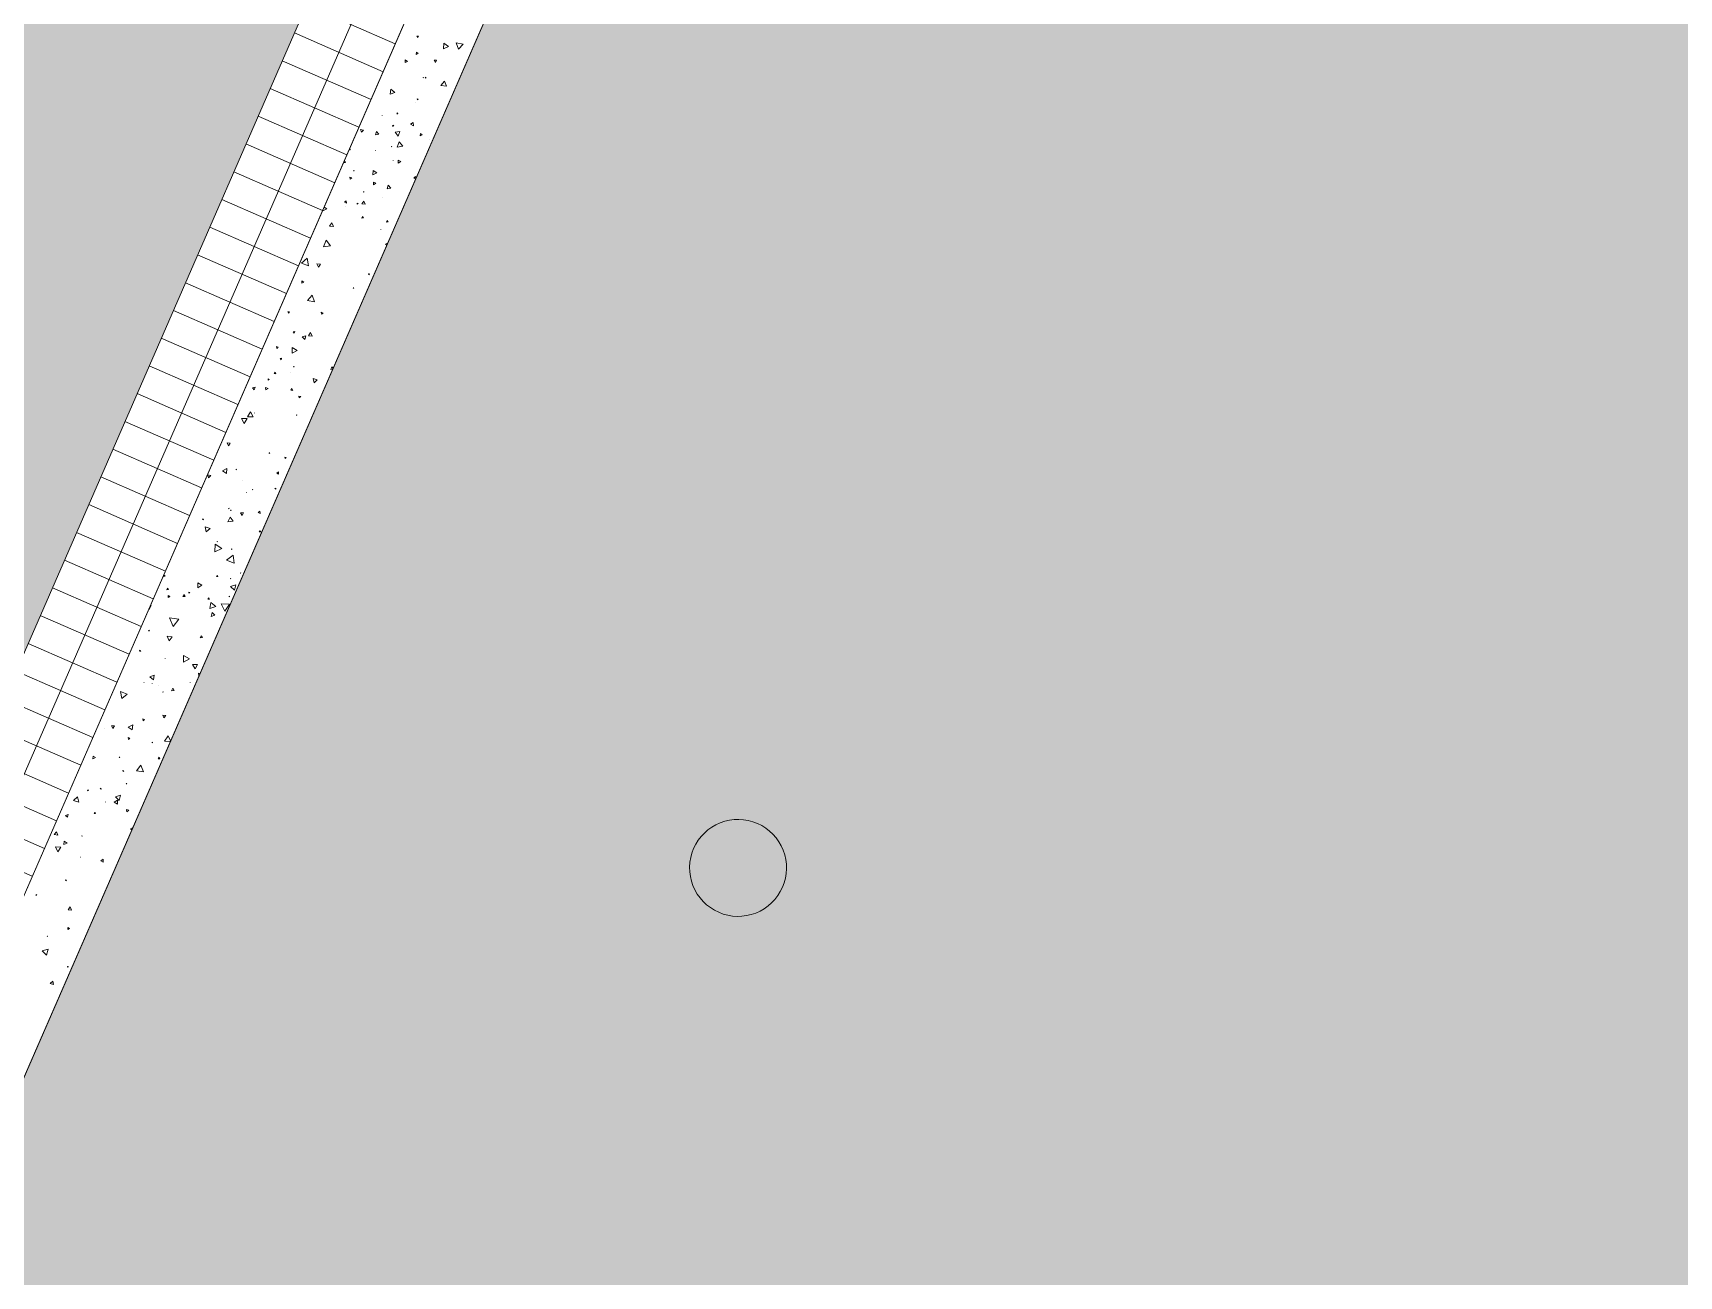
# Model space of a CAD drawing. Header units: millimetres. Extents: x -99530 to 1067232, y -97212 to 137997.
# Drawn here: x 76674 to 80073, y -26868 to -24301 of the extents above; entities that cross this region are included whole.
import ezdxf

# ---------------------------------------------------------------- set-up
doc = ezdxf.new("R2010")
doc.units = ezdxf.units.MM
doc.header["$MEASUREMENT"] = 0
for name, color, linetype, lineweight in [('New_A-20-M_Hard_Landscape-Phase 1_Pen_No__1', 7, 'Continuous', 13), ('New_A-20-M_Hard_Landscape-Phase 1_Pen_No__101', 252, 'Continuous', 15), ('New_A-20-M_Hard_Landscape-Phase 1_Pen_No__85', 8, 'Continuous', 20)]:
    doc.layers.add(name, color=color, linetype=linetype, lineweight=lineweight)
doc.layers.add('New_A-20-M_Hard_Landscape-Phase 1_Pen_No__142', color=7, linetype='Continuous', lineweight=0, true_color=0xeeeeee)
doc.layers.add('New_A-20-M_Hard_Landscape-Phase 1_Pen_No__224', color=7, linetype='Continuous', lineweight=13, true_color=0x2f8986)

# ---------------------------------------------------------------- blocks, each defined once
blk = doc.blocks.new('*X178')
at = {"layer": 'New_A-20-M_Hard_Landscape-Phase 1_Pen_No__101', "linetype": 'Continuous'}
for p, q in [((77469.9, -24307.8), (77466.7, -24307.5)), ((77466.7, -24307.5), (77468.1, -24310.4)), ((77468.1, -24310.4), (77469.9, -24307.8)), ((77522.8, -24322.2), (77521.7, -24334)), ((77521.7, -24334), (77532.4, -24329.1)), ((77532.4, -24329.1), (77522.8, -24322.2)), ((77548.3, -24321.3), (77552.8, -24334.7)), ((77562.2, -24324.1), (77548.3, -24321.3)), ((77552.8, -24334.7), (77562.2, -24324.1)), ((77442.9, -24356.8), (77442.6, -24362)), ((77442.6, -24362), (77447.3, -24359.7)), ((77447.3, -24359.7), (77442.9, -24356.8)), ((77466.1, -24340.7), (77465.6, -24345.2)), ((77465.6, -24345.2), (77469.7, -24343.4)), ((77469.7, -24343.4), (77466.1, -24340.7)), ((77507.6, -24357), (77502.3, -24357.4)), ((77502.3, -24357.4), (77505.4, -24361.7)), ((77505.4, -24361.7), (77507.6, -24357)), ((77480.5, -24393.1), (77479.8, -24393.1)), ((77479.8, -24393.1), (77480.2, -24393.7)), ((77480.2, -24393.7), (77480.5, -24393.1)), ((77485.2, -24392.6), (77484.1, -24393.9)), ((77484.1, -24393.9), (77485.7, -24394.1)), ((77485.7, -24394.1), (77485.2, -24392.6)), ((77523.6, -24400.7), (77516.7, -24409.7)), ((77527.9, -24411.2), (77523.6, -24400.7)), ((77413.4, -24416.8), (77411.5, -24427.3)), ((77411.5, -24427.3), (77421.5, -24423.8)), ((77421.5, -24423.8), (77413.4, -24416.8)), ((77469.6, -24437.4), (77467.7, -24436.8)), ((77467.7, -24436.8), (77468.2, -24438.8)), ((77468.2, -24438.8), (77469.6, -24437.4)), ((77516.7, -24409.7), (77527.9, -24411.2)), ((77395.5, -24470.9), (77394.9, -24470.7)), ((77394.9, -24470.7), (77395, -24471.3)), ((77395, -24471.3), (77395.5, -24470.9)), ((77426.7, -24466.2), (77425.7, -24467.7)), ((77425.7, -24467.7), (77427.4, -24467.8)), ((77427.4, -24467.8), (77426.7, -24466.2)), ((77464.2, -24445.4), (77464.1, -24445.4)), ((77464.1, -24445.4), (77464.2, -24445.5)), ((77464.2, -24445.5), (77464.2, -24445.4)), ((77350.8, -24500.1), (77352.5, -24505.7)), ((77356.4, -24501.5), (77350.8, -24500.1)), ((77352.5, -24505.7), (77356.4, -24501.5)), ((77383.8, -24504.6), (77381.5, -24511.4)), ((77388.5, -24510.1), (77383.8, -24504.6)), ((77419.1, -24491.5), (77416.5, -24491.8)), ((77416.5, -24491.8), (77418.1, -24494)), ((77418.1, -24494), (77419.1, -24491.5)), ((77431.9, -24504.5), (77421.8, -24506.1)), ((77421.8, -24506.1), (77428.2, -24514.1)), ((77428.2, -24514.1), (77431.9, -24504.5)), ((77459.4, -24485.6), (77453.6, -24489.6)), ((77453.6, -24489.6), (77460, -24492.6)), ((77460, -24492.6), (77459.4, -24485.6)), ((77327.3, -24541.4), (77328.8, -24542.1)), ((77328.8, -24542.1), (77328.5, -24538.6)), ((77381.5, -24511.4), (77388.5, -24510.1)), ((77414.5, -24535.4), (77414.6, -24536)), ((77415.1, -24535.6), (77414.5, -24535.4)), ((77414.6, -24536), (77415.1, -24535.6)), ((77430.2, -24525.7), (77426, -24536.8)), ((77426, -24536.8), (77437.8, -24534.9)), ((77437.8, -24534.9), (77430.2, -24525.7)), ((77474.2, -24508.8), (77473.7, -24513.6)), ((77473.7, -24513.6), (77478.1, -24511.7)), ((77478.1, -24511.7), (77474.2, -24508.8)), ((77492.3, -24520.4), (77492.3, -24520.5)), ((77492.3, -24520.5), (77492.4, -24520.4)), ((77492.4, -24520.4), (77492.3, -24520.4)), ((77318, -24566.1), (77316.6, -24568.8)), ((77316.6, -24568.8), (77319.6, -24568.7)), ((77319.6, -24568.7), (77318, -24566.1)), ((77382, -24543.6), (77381.7, -24543.8)), ((77381.7, -24543.8), (77382, -24544)), ((77382, -24544), (77382, -24543.6)), ((77417.8, -24564.7), (77417.6, -24564.8)), ((77417.6, -24564.8), (77417.7, -24564.9)), ((77417.7, -24564.9), (77417.8, -24564.7)), ((77433.9, -24566.7), (77428.3, -24563.4)), ((77428.3, -24563.4), (77428.3, -24569.9)), ((77428.3, -24569.9), (77433.9, -24566.7)), ((77328.3, -24598.7), (77329, -24603.1)), ((77332.5, -24600.2), (77328.3, -24598.7)), ((77329, -24603.1), (77332.5, -24600.2)), ((77337, -24584.8), (77336.2, -24585.5)), ((77336.2, -24585.5), (77337.2, -24585.9)), ((77337.2, -24585.9), (77337, -24584.8)), ((77376.3, -24584.7), (77375.7, -24594.2)), ((77375.7, -24594.2), (77384.2, -24590)), ((77384.2, -24590), (77376.3, -24584.7)), ((77382.1, -24611.3), (77377, -24609)), ((77377, -24609), (77377.5, -24614.5)), ((77464, -24597.6), (77460.4, -24600.7)), ((77460.4, -24600.7), (77464.5, -24602.1)), ((77464.8, -24601.4), (77464, -24597.6)), ((77357.6, -24628.7), (77356.6, -24628.8)), ((77356.6, -24628.8), (77357.2, -24629.7)), ((77357.2, -24629.7), (77357.6, -24628.7)), ((77377.5, -24614.5), (77382.1, -24611.3)), ((77395.2, -24640.5), (77395.3, -24640.8)), ((77395.5, -24640.6), (77395.2, -24640.5)), ((77395.3, -24640.8), (77395.5, -24640.6)), ((77407.7, -24615.6), (77405.3, -24623.2)), ((77405.3, -24623.2), (77413.1, -24621.5)), ((77413.1, -24621.5), (77407.7, -24615.6)), ((77272.8, -24668.1), (77281, -24664.2)), ((77273, -24665.9), (77272.8, -24668.1)), ((77281, -24664.2), (77275.4, -24660.4)), ((77321, -24647.8), (77317.2, -24650.3)), ((77317.2, -24650.3), (77321.3, -24652.4)), ((77319.1, -24659.4), (77318.8, -24659.5)), ((77318.8, -24659.5), (77319, -24659.7)), ((77319, -24659.7), (77319.1, -24659.4)), ((77321.3, -24652.4), (77321, -24647.8)), ((77345.4, -24653.3), (77343.5, -24652.6)), ((77343.5, -24652.6), (77343.8, -24654.6)), ((77343.8, -24654.6), (77345.4, -24653.3)), ((77357.1, -24648.3), (77353.2, -24653.8)), ((77353.2, -24653.8), (77360, -24654.4)), ((77360, -24654.4), (77357.1, -24648.3)), ((77291, -24692.9), (77286.2, -24699.7)), ((77286.2, -24699.7), (77294.5, -24700.5)), ((77294.5, -24700.5), (77291, -24692.9)), ((77354.6, -24679.9), (77353, -24683.2)), ((77353, -24683.2), (77356.6, -24682.9)), ((77356.6, -24682.9), (77354.6, -24679.9)), ((77392.6, -24706.3), (77392.5, -24706.7)), ((77392.5, -24706.7), (77392.8, -24706.6)), ((77392.8, -24706.6), (77392.6, -24706.3)), ((77405.8, -24688.3), (77404.3, -24691.5)), ((77404.3, -24691.5), (77407.8, -24691.2)), ((77407.8, -24691.2), (77405.8, -24688.3)), ((77279.6, -24729.1), (77274.1, -24742.8)), ((77274.1, -24742.8), (77288.8, -24740.7)), ((77288.8, -24740.7), (77279.6, -24729.1)), ((77406.3, -24735.4), (77401.9, -24737.2)), ((77401.9, -24737.2), (77404.6, -24739.3)), ((77240.5, -24766.1), (77228.6, -24776.4)), ((77228.6, -24776.4), (77243.4, -24781.6)), ((77243.4, -24781.6), (77240.5, -24766.1)), ((77260.4, -24777.8), (77263.9, -24784.6)), ((77268.1, -24778.2), (77260.4, -24777.8)), ((77263.9, -24784.6), (77268.1, -24778.2)), ((77229.4, -24812.9), (77229.2, -24817.7)), ((77233.4, -24815.5), (77229.4, -24812.9)), ((77369.1, -24798.7), (77367.1, -24798.2)), ((77367.1, -24798.2), (77367.7, -24800.2)), ((77367.7, -24800.2), (77369.1, -24798.7)), ((77229.2, -24817.7), (77233.4, -24815.5)), ((77250.7, -24842.7), (77241.1, -24853.4)), ((77255.2, -24856.3), (77250.7, -24842.7)), ((77336.2, -24826.4), (77335.3, -24827.8)), ((77335.3, -24827.8), (77337, -24827.8)), ((77337, -24827.8), (77336.2, -24826.4)), ((77200.3, -24876.6), (77201.9, -24879.6)), ((77203.7, -24876.6), (77200.3, -24876.6)), ((77201.9, -24879.6), (77203.7, -24876.6)), ((77241.1, -24853.4), (77255.2, -24856.3)), ((77269.4, -24877.7), (77270, -24882)), ((77273.4, -24879.3), (77269.4, -24877.7)), ((77270, -24882), (77273.4, -24879.3)), ((77180.2, -24950), (77176.8, -24948.7)), ((77176.8, -24948.7), (77177.4, -24952.4)), ((77214.7, -24917.3), (77211.1, -24917.9)), ((77211.1, -24917.9), (77213.3, -24920.7)), ((77213.3, -24920.7), (77214.7, -24917.3)), ((77237.3, -24926.1), (77229.8, -24928.4)), ((77229.8, -24928.4), (77235.5, -24933.7)), ((77235.5, -24933.7), (77237.3, -24926.1)), ((77247.4, -24919.7), (77243, -24926.2)), ((77243, -24926.2), (77250.8, -24926.8)), ((77250.8, -24926.8), (77247.4, -24919.7)), ((77177.4, -24952.4), (77180.2, -24950)), ((77187.4, -24972.7), (77184.4, -24973.4)), ((77184.4, -24973.4), (77186.5, -24975.7)), ((77186.5, -24975.7), (77187.4, -24972.7)), ((77209.4, -24950.7), (77209.3, -24962.4)), ((77209.3, -24962.4), (77219.5, -24956.7)), ((77219.5, -24956.7), (77209.4, -24950.7)), ((77159.9, -25015.1), (77159.5, -25017.9)), ((77159.5, -25017.9), (77162.1, -25016.9)), ((77162.1, -25016.9), (77159.9, -25015.1)), ((77174.4, -25001.6), (77172, -25004.2)), ((77172, -25004.2), (77175.5, -25004.9)), ((77175.5, -25004.9), (77174.4, -25001.6)), ((77205.7, -25001.6), (77205.6, -25001.7)), ((77205.6, -25001.7), (77205.8, -25001.7)), ((77205.8, -25001.7), (77205.7, -25001.6)), ((77213.8, -24989.5), (77212.2, -24989.6)), ((77212.2, -24989.6), (77213.1, -24991)), ((77213.1, -24991), (77213.8, -24989.5)), ((77261.1, -25017.1), (77252.6, -25014.5)), ((77252.6, -25014.5), (77254.7, -25023.2)), ((77254.7, -25023.2), (77261.1, -25017.1)), ((77291, -24990.6), (77289, -24995.8)), ((77289, -24995.8), (77293.1, -24995.2)), ((77293.7, -24993.8), (77291, -24990.6)), ((77132.9, -25032.5), (77127.3, -25033.8)), ((77127.3, -25033.8), (77131.2, -25038)), ((77131.2, -25038), (77132.9, -25032.5)), ((77159.5, -25035), (77154.5, -25032.8)), ((77154.5, -25032.8), (77155.2, -25038.2)), ((77155.2, -25038.2), (77159.5, -25035)), ((77208.9, -25035.1), (77206.4, -25038.6)), ((77206.4, -25038.6), (77210.7, -25039.1)), ((77210.7, -25039.1), (77208.9, -25035.1)), ((77222.9, -25050.7), (77224.1, -25054.7)), ((77227, -25051.7), (77222.9, -25050.7)), ((77224.1, -25054.7), (77227, -25051.7)), ((77123.5, -25083.6), (77117.3, -25093.6)), ((77129.1, -25094), (77123.5, -25083.6)), ((77131.9, -25085.5), (77131.5, -25085.8)), ((77131.5, -25085.8), (77131.9, -25086.1)), ((77131.9, -25086.1), (77131.9, -25085.5)), ((77116.6, -25097.2), (77104.8, -25096.8)), ((77104.8, -25096.8), (77110.3, -25107.3)), ((77110.3, -25107.3), (77116.6, -25097.2)), ((77117.3, -25093.6), (77129.1, -25094)), ((77218.8, -25089.3), (77217.8, -25090.2)), ((77217.8, -25090.2), (77219, -25090.5)), ((77219, -25090.5), (77218.8, -25089.3)), ((77074.9, -25147.6), (77077.8, -25153.3)), ((77081.3, -25147.9), (77074.9, -25147.6)), ((77077.8, -25153.3), (77081.3, -25147.9)), ((77161.7, -25168), (77162.2, -25169.6)), ((77163.3, -25168.3), (77161.7, -25168)), ((77162.2, -25169.6), (77163.3, -25168.3)), ((77194, -25176.9), (77195, -25179.9)), ((77197.2, -25177.5), (77194, -25176.9)), ((77195, -25179.9), (77197.2, -25177.5)), ((77041.4, -25215.1), (77035, -25213.5)), ((77035, -25213.5), (77036.9, -25219.9)), ((77036.9, -25219.9), (77041.4, -25215.1)), ((77074.6, -25200.5), (77065.6, -25205)), ((77065.6, -25205), (77074, -25210.5)), ((77074, -25210.5), (77074.6, -25200.5)), ((77093.9, -25201.9), (77093.7, -25202.9)), ((77093.7, -25202.9), (77094.7, -25202.6)), ((77094.7, -25202.6), (77093.9, -25201.9)), ((77181, -25207.6), (77177.4, -25210.1)), ((77177.4, -25210.1), (77181.4, -25212)), ((77181.4, -25212), (77181, -25207.6)), ((77106.2, -25225), (77106.1, -25224.9)), ((77106.1, -25224.9), (77106.1, -25225)), ((77106.1, -25225), (77106.2, -25225)), ((77115.1, -25250.2), (77115, -25250.3)), ((77115, -25250.3), (77115.1, -25250.3)), ((77115.1, -25250.3), (77115.1, -25250.2)), ((77127.9, -25243.9), (77127.2, -25243.7)), ((77127.2, -25243.7), (77127.3, -25244.4)), ((77127.3, -25244.4), (77127.9, -25243.9)), ((77175.5, -25240.9), (77173.7, -25242)), ((77173.7, -25242), (77175.6, -25243)), ((77175.6, -25243), (77175.5, -25240.9)), ((77078.7, -25282.4), (77078.2, -25283.4)), ((77078.2, -25283.4), (77079.3, -25283.3)), ((77079.3, -25283.3), (77078.7, -25282.4)), ((77083, -25286), (77082.2, -25286.8)), ((77082.2, -25286.8), (77083.3, -25287.1)), ((77083.3, -25287.1), (77083, -25286)), ((77142.4, -25288.5), (77138.9, -25291.5)), ((77143.2, -25293), (77142.4, -25288.5)), ((77025.9, -25304.2), (77024.5, -25305.7)), ((77024.5, -25305.7), (77026.6, -25306.1)), ((77026.6, -25306.1), (77025.9, -25304.2)), ((77040.3, -25324.5), (77030, -25320.7)), ((77030, -25320.7), (77031.8, -25331.5)), ((77081.2, -25300.6), (77076.6, -25310.4)), ((77076.6, -25310.4), (77087.3, -25309.4)), ((77087.3, -25309.4), (77081.2, -25300.6)), ((77109.2, -25292), (77102.8, -25292)), ((77102.8, -25292), (77106, -25297.5)), ((77106, -25297.5), (77109.2, -25292)), ((77138.9, -25291.5), (77143.2, -25293)), ((77031.8, -25331.5), (77040.3, -25324.5)), ((77050.6, -25356.7), (77049.9, -25372.6)), ((77064.1, -25365.3), (77050.6, -25356.7)), ((77055, -25351.2), (77054.2, -25351.4)), ((77054.2, -25351.4), (77054.8, -25352)), ((77054.8, -25352), (77055, -25351.2)), ((77142.8, -25328.8), (77141.5, -25331.4)), ((77141.5, -25331.4), (77144.4, -25331.2)), ((77144.4, -25331.2), (77142.8, -25328.8)), ((77049.9, -25372.6), (77064.1, -25365.3)), ((77087.4, -25379.4), (77074, -25389.8)), ((77074, -25389.8), (77089.7, -25396.2)), ((77085, -25366), (77083.4, -25367)), ((77083.4, -25367), (77085.1, -25367.9)), ((77085.1, -25367.9), (77085, -25366)), ((77089.7, -25396.2), (77087.4, -25379.4)), ((76942.3, -25424.3), (76946.9, -25423)), ((76946.9, -25423), (76944.1, -25420.2)), ((77055, -25421.1), (77053.4, -25423.4)), ((77053.4, -25423.4), (77056.2, -25423.6)), ((77056.2, -25423.6), (77055, -25421.1)), ((77102.8, -25415.8), (77102.5, -25416.3)), ((77102.5, -25416.3), (77103.1, -25416.3)), ((77103.1, -25416.3), (77102.8, -25415.8)), ((76951.7, -25447.3), (76950.4, -25450.6)), ((76950.4, -25450.6), (76953.9, -25450.1)), ((76953.9, -25450.1), (76951.7, -25447.3)), ((76998, -25456.5), (76995.8, -25455.6)), ((76995.8, -25455.6), (76996.2, -25458)), ((76996.2, -25458), (76998, -25456.5)), ((77023, -25441.4), (77014.3, -25436.5)), ((77014.3, -25436.5), (77014.4, -25446.5)), ((77014.4, -25446.5), (77023, -25441.4)), ((77082.9, -25427.7), (77081.9, -25427.2)), ((77081.9, -25427.2), (77081.9, -25428.3)), ((77081.9, -25428.3), (77082.9, -25427.7)), ((77092.9, -25440.3), (77081.9, -25443.9)), ((77081.9, -25443.9), (77090.5, -25451.7)), ((77090.5, -25451.7), (77092.9, -25440.3)), ((76913, -25491.4), (76913.4, -25492.1)), ((76913.4, -25492.1), (76918.5, -25483.6)), ((76918.5, -25483.6), (76916.5, -25483.6)), ((76953.2, -25462.8), (76953.1, -25466.9)), ((76953.1, -25466.9), (76956.7, -25464.9)), ((76956.7, -25464.9), (76953.2, -25462.8)), ((76985.8, -25460.6), (76983.5, -25464.8)), ((76983.5, -25464.8), (76988.3, -25464.6)), ((76988.3, -25464.6), (76985.8, -25460.6)), ((77037.2, -25467.4), (77035.2, -25470)), ((77035.2, -25470), (77038.4, -25470.5)), ((77038.4, -25470.5), (77037.2, -25467.4)), ((77041.6, -25476.8), (77039.3, -25489.7)), ((77039.3, -25489.7), (77051.6, -25485.2)), ((77051.6, -25485.2), (77041.6, -25476.8)), ((77079.9, -25480.8), (77062.8, -25479.8)), ((77062.8, -25479.8), (77070.5, -25495.1)), ((77070.5, -25495.1), (77079.9, -25480.8)), ((77079.3, -25464.3), (77079.6, -25465.6)), ((77080.5, -25464.7), (77079.3, -25464.3)), ((77079.6, -25465.6), (77080.5, -25464.7)), ((76956.2, -25508.8), (76963.6, -25526.4)), ((76975.1, -25511.2), (76956.2, -25508.8)), ((76963.6, -25526.4), (76975.1, -25511.2)), ((77043.9, -25498), (77042, -25505.7)), ((77042, -25505.7), (77049.6, -25503.5)), ((77049.6, -25503.5), (77043.9, -25498)), ((76913.7, -25533.9), (76912.7, -25535.8)), ((76912.7, -25535.8), (76914.9, -25535.8)), ((76914.9, -25535.8), (76913.7, -25533.9)), ((76961.3, -25547.7), (76951.1, -25546.6)), ((76951.1, -25546.6), (76955.2, -25556)), ((76955.2, -25556), (76961.3, -25547.7)), ((77021.4, -25545.9), (77019.6, -25550.1)), ((77019.6, -25550.1), (77024.1, -25549.5)), ((77024.1, -25549.5), (77021.4, -25545.9)), ((76896.9, -25576.6), (76894.1, -25575.6)), ((76894.1, -25575.6), (76894.6, -25578.6)), ((76894.6, -25578.6), (76896.9, -25576.6)), ((76947.1, -25592.3), (76947.2, -25592.4)), ((76947.2, -25592.3), (76947.1, -25592.3)), ((76947.2, -25592.4), (76947.2, -25592.3)), ((76984.9, -25586.2), (76985.1, -25600.4)), ((76997.3, -25593.1), (76984.9, -25586.2)), ((76985.1, -25600.4), (76997.3, -25593.1)), ((76924.2, -25626.9), (76915.3, -25630.9)), ((76923.2, -25636.6), (76924.2, -25626.9)), ((77014, -25605.2), (77003.9, -25605.1)), ((77003.9, -25605.1), (77008.9, -25613.8)), ((77008.9, -25613.8), (77014, -25605.2)), ((77015.8, -25622.7), (77016.7, -25628.3)), ((77018.9, -25623.9), (77015.8, -25622.7)), ((77016.7, -25628.3), (77017.2, -25627.8)), ((76868.5, -25666.1), (76855.1, -25661)), ((76855.1, -25661), (76857.5, -25675.2)), ((76903.3, -25642.1), (76903, -25642.6)), ((76903, -25642.6), (76903.6, -25642.6)), ((76903.6, -25642.6), (76903.3, -25642.1)), ((76915.3, -25630.9), (76923.2, -25636.6)), ((76920.5, -25643.6), (76920.1, -25644)), ((76920.1, -25644), (76920.6, -25644.1)), ((76920.6, -25644.1), (76920.5, -25643.6)), ((76933.7, -25647.7), (76933.6, -25647.7)), ((76933.6, -25647.7), (76933.7, -25647.8)), ((76933.7, -25647.8), (76933.7, -25647.7)), ((76942.7, -25661.7), (76942.4, -25661.9)), ((76942.4, -25661.9), (76942.7, -25662.1)), ((76942.7, -25662.1), (76942.7, -25661.7)), ((76962.8, -25654.2), (76960.3, -25659.3)), ((76960.3, -25659.3), (76965.9, -25658.9)), ((76965.9, -25658.9), (76962.8, -25654.2)), ((76998.8, -25642.6), (76998.7, -25642.7)), ((76998.7, -25642.7), (76998.9, -25642.8)), ((76998.9, -25642.8), (76998.8, -25642.6)), ((76857.5, -25675.2), (76868.5, -25666.1)), ((76836.2, -25731.6), (76838.8, -25737.2)), ((76842.4, -25732.1), (76836.2, -25731.6)), ((76880.1, -25729.7), (76870.5, -25734.3)), ((76879.2, -25740.3), (76880.1, -25729.7)), ((76900.8, -25717.6), (76902, -25721.3)), ((76904.6, -25718.4), (76900.8, -25717.6)), ((76902, -25721.3), (76904.6, -25718.4)), ((76948.7, -25710.4), (76942.2, -25709.5)), ((76942.2, -25709.5), (76944.7, -25715.6)), ((76944.7, -25715.6), (76948.7, -25710.4)), ((76821.3, -25737.7), (76821.1, -25737.7)), ((76821.1, -25737.7), (76821.3, -25737.9)), ((76821.3, -25737.9), (76821.3, -25737.7)), ((76838.8, -25737.2), (76842.4, -25732.1)), ((76870.5, -25734.3), (76879.2, -25740.3)), ((76874.5, -25757.4), (76871, -25756)), ((76871, -25756), (76871.6, -25759.8)), ((76871.6, -25759.8), (76874.5, -25757.4)), ((76920.7, -25765.5), (76919.4, -25766.3)), ((76920.7, -25767), (76920.7, -25765.5)), ((76953.2, -25752.5), (76945.7, -25763.5)), ((76945.7, -25763.5), (76957.6, -25764.4)), ((76958.3, -25763), (76953.2, -25752.5)), ((76798.2, -25794.2), (76798.1, -25800)), ((76798.1, -25800), (76803.2, -25797.2)), ((76803.2, -25797.2), (76798.2, -25794.2)), ((76853.6, -25796.8), (76852.3, -25796.4)), ((76852.3, -25796.4), (76852.6, -25797.8)), ((76852.6, -25797.8), (76853.6, -25796.8)), ((76919.4, -25766.3), (76920.7, -25767)), ((76934.8, -25796.5), (76932.7, -25799.6)), ((76932.7, -25799.6), (76936.4, -25799.8)), ((76936.4, -25799.8), (76934.8, -25796.5)), ((76861.8, -25824.5), (76859.5, -25824)), ((76859.5, -25824), (76860.3, -25826.2)), ((76860.3, -25826.2), (76861.8, -25824.5)), ((76896.8, -25813.2), (76888.1, -25824.8)), ((76888.1, -25824.8), (76902.5, -25826.5)), ((76902.5, -25826.5), (76896.8, -25813.2)), ((76787.2, -25863.8), (76786.6, -25866.2)), ((76786.6, -25866.2), (76788.9, -25865.5)), ((76788.9, -25865.5), (76787.2, -25863.8)), ((76814.2, -25860.2), (76812.6, -25861.7)), ((76812.6, -25861.7), (76814.7, -25862.4)), ((76814.7, -25862.4), (76814.2, -25860.2)), ((76868, -25851.1), (76866.6, -25851.2)), ((76866.6, -25851.2), (76867.4, -25852.3)), ((76867.4, -25852.3), (76868, -25851.1)), ((76766.2, -25878.6), (76757.9, -25886.1)), ((76757.9, -25886.1), (76768.6, -25889.5)), ((76768.6, -25889.5), (76766.2, -25878.6)), ((76823.9, -25888.7), (76823.7, -25889.1)), ((76823.7, -25889.1), (76824.2, -25889.1)), ((76824.2, -25889.1), (76823.9, -25888.7)), ((76848.9, -25885.1), (76841.6, -25889.3)), ((76841.6, -25889.3), (76848.9, -25893.5)), ((76854.9, -25875.1), (76844.5, -25878.1)), ((76844.5, -25878.1), (76852.3, -25885.7)), ((76848.9, -25893.5), (76848.9, -25885.1)), ((76852.3, -25885.7), (76854.9, -25875.1)), ((76746.7, -25915.2), (76741.5, -25916.8)), ((76741.5, -25916.8), (76745.5, -25920.5)), ((76745.5, -25920.5), (76746.7, -25915.2)), ((76802.1, -25910.6), (76800.7, -25913.1)), ((76800.7, -25913.1), (76803.6, -25913.1)), ((76803.6, -25913.1), (76802.1, -25910.6)), ((76872, -25906.2), (76867.1, -25904.7)), ((76867.1, -25904.7), (76868.3, -25909.7)), ((76868.3, -25909.7), (76872, -25906.2)), ((76722.5, -25950.7), (76718.1, -25956.5)), ((76718.1, -25956.5), (76725.3, -25957.4)), ((76725.3, -25957.4), (76722.5, -25950.7)), ((76775.4, -25958.8), (76774.9, -25958.8)), ((76774.9, -25958.8), (76775.2, -25959.3)), ((76775.2, -25959.3), (76775.4, -25958.8)), ((76880.4, -25941.6), (76875.3, -25944.4)), ((76875.3, -25944.4), (76878.3, -25946.3)), ((76720.8, -25981.7), (76725.4, -25991.7)), ((76731.8, -25982.6), (76720.8, -25981.7)), ((76725.4, -25991.7), (76731.8, -25982.6)), ((76738.6, -25970), (76738.2, -25977)), ((76738.2, -25977), (76744.5, -25973.8)), ((76744.5, -25973.8), (76738.6, -25970)), ((76772.6, -26003.2), (76772.7, -26003.3)), ((76772.7, -26003.2), (76772.6, -26003.2)), ((76772.7, -26003.3), (76772.7, -26003.2)), ((76819.2, -26007.4), (76814.3, -26010.5)), ((76814.3, -26010.5), (76819.4, -26013.2)), ((76819.4, -26013.2), (76819.2, -26007.4)), ((76741.5, -26049.9), (76741.9, -26051.6)), ((76743.1, -26050.4), (76741.5, -26049.9)), ((76741.9, -26051.6), (76743.1, -26050.4)), ((76681, -26080.1), (76680.2, -26081.7)), ((76680.2, -26081.7), (76682, -26081.5)), ((76682, -26081.5), (76681, -26080.1)), ((76751.1, -26105.6), (76746.5, -26111.5)), ((76746.5, -26111.5), (76753.9, -26112.5)), ((76753.9, -26112.5), (76751.1, -26105.6)), ((76704.5, -26165.8), (76703.3, -26166.1)), ((76703.3, -26166.1), (76704.2, -26166.9)), ((76704.2, -26166.9), (76704.5, -26165.8)), ((76746.3, -26148.5), (76746.3, -26152.2)), ((76749.4, -26150.4), (76746.3, -26148.5)), ((76746.3, -26152.2), (76749.4, -26150.4)), ((76705.7, -26193.1), (76693.1, -26196.3)), ((76693.1, -26196.3), (76702.2, -26205.6)), ((76702.2, -26205.6), (76705.7, -26193.1)), ((76747, -26228.9), (76745.3, -26229)), ((76745.3, -26229), (76746.3, -26230.5)), ((76746.3, -26230.5), (76747, -26228.9)), ((76715.3, -26259.2), (76709.7, -26263.6)), ((76709.7, -26263.6), (76716.3, -26266.2)), ((76716.3, -26266.2), (76715.3, -26259.2))]:
    blk.add_line(p, q, dxfattribs=at)
blk = doc.blocks.new('Fill_1_1', base_point=(0, 0))
at = {"layer": 'New_A-20-M_Hard_Landscape-Phase 1_Pen_No__1', "linetype": 'Continuous'}
for p, q in [((78759.7, -21256.4), (71121.1, -38774.2)), ((71258.6, -38834.1), (78897.2, -21316.3))]:
    blk.add_line(p, q, dxfattribs=at)
at = {"layer": 'New_A-20-M_Hard_Landscape-Phase 1_Pen_No__101', "linetype": 'Continuous'}
blk.add_blockref('*X178', (0, 0), dxfattribs=at)

msp = doc.modelspace()

# ---------------------------------------------------------------- hatches: boundary and pattern name
at = {"layer": 'New_A-20-M_Hard_Landscape-Phase 1_Pen_No__101', "linetype": 'Continuous'}
h = msp.add_hatch(dxfattribs=at)
h.set_pattern_fill('Long_Brick___Stack_Bond__38', color=256, style=0, pattern_type=2)
h.set_pattern_definition([(336.4404, (75756.66, -27893.16), (24.9814, 57.2903), []), (66.4404, (75756.66, -27893.16), (-229.161, 99.926), [])])
h.paths.add_polyline_path([(78759.7, -21256.4), (72936.9, -34609.9), (72753.6, -34530), (78576.4, -21176.4)])
at = {"layer": 'New_A-20-M_Hard_Landscape-Phase 1_Pen_No__142', "linetype": 'Continuous'}
msp.add_hatch(color=256, dxfattribs=at).paths.add_polyline_path([(67991.3, -35944.4), (71657.9, -37543.2), (72936.9, -34609.9), (72753.6, -34530), (78576.4, -21176.4), (75093.2, -19657.5), (69804.9, -31785.1), (70063.3, -31882.1), (69849.5, -32451.1), (69561.7, -32343)])
at = {"layer": 'New_A-20-M_Hard_Landscape-Phase 1_Pen_No__224', "linetype": 'Continuous'}
msp.add_hatch(color=256, dxfattribs=at).paths.add_polyline_path([(78223.2, -25988.6, -0.414214), (78166.6, -26118.3, -0.414214), (78037, -26061.7, -0.414214), (78093.5, -25932.1, -0.414214)])
at = {"layer": 'New_A-20-M_Hard_Landscape-Phase 1_Pen_No__85', "linetype": 'Continuous', "lineweight": 0, "true_color": 0x202020}
msp.add_hatch(color=179, dxfattribs=at).paths.add_polyline_path([(73094.4, -34624.1), (78897.2, -21316.3), (83216.9, -23199.9), (78407.1, -34230.3), (78498.8, -34270.2), (77505.4, -36548.4), (73840.7, -34950.5)])

# ---------------------------------------------------------------- linework, layer by layer
at = {"layer": 'New_A-20-M_Hard_Landscape-Phase 1_Pen_No__1', "linetype": 'Continuous', "flags": 128}
for points in [[(78759.7, -21256.4), (72936.9, -34609.9), (72753.6, -34530), (78576.4, -21176.4)], [(73094.4, -34624.1), (78897.2, -21316.3), (83216.9, -23199.9), (78407.1, -34230.3), (78498.8, -34270.2), (77505.4, -36548.4), (73840.7, -34950.5)]]:
    msp.add_lwpolyline(points, close=True, dxfattribs=at)
msp.add_lwpolyline([(78223.2, -25988.6, -0.414214), (78166.6, -26118.3, -0.414214), (78037, -26061.7, -0.414214), (78093.5, -25932.1, -0.414214)], format="xyb", close=True, dxfattribs=at)

# ---------------------------------------------------------------- block references
at = {"layer": 'New_A-20-M_Hard_Landscape-Phase 1_Pen_No__101', "linetype": 'Continuous'}
msp.add_blockref('Fill_1_1', (0, 0), dxfattribs=at)

doc.saveas('drawing.dxf')
